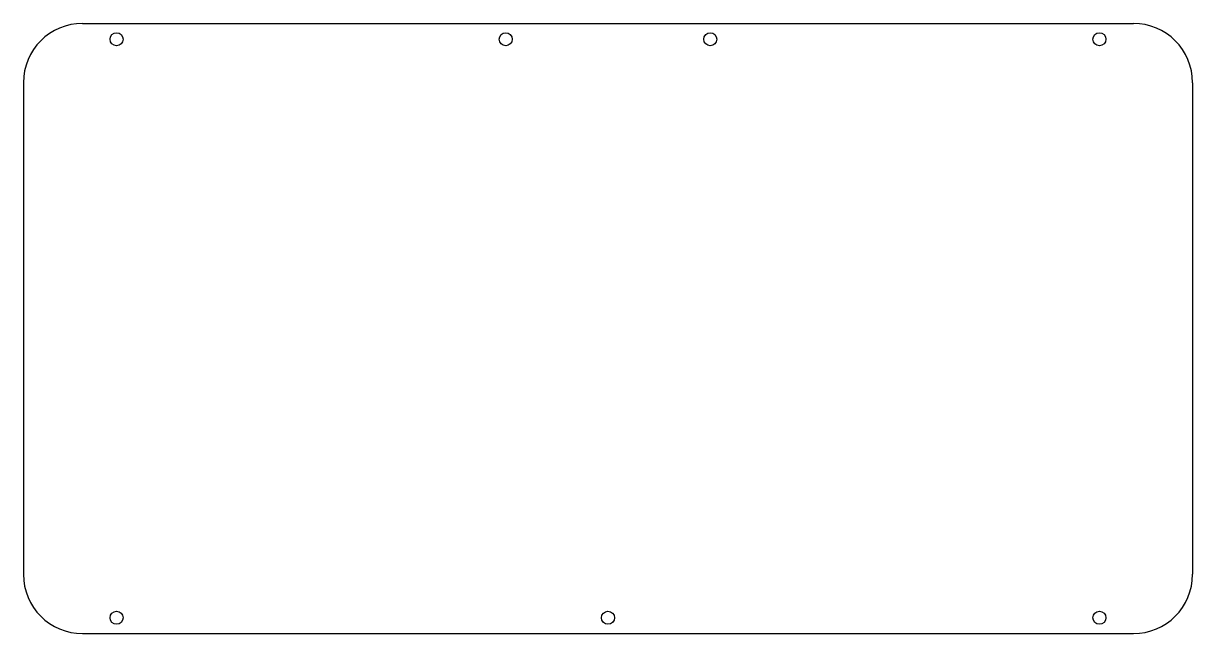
# Model space of a CAD drawing. Header units: inches. Extents: x 0 to 296, y 0 to 154.
import ezdxf

# ---------------------------------------------------------------- set-up
doc = ezdxf.new("R2010")
doc.units = ezdxf.units.IN
doc.header["$MEASUREMENT"] = 0

msp = doc.modelspace()

# ---------------------------------------------------------------- linework, layer by layer
at = {"color": 1}
for p, q in [((15, 154.4), (281, 154.4)), ((0, 139.4), (0, 15)), ((296, 139.4), (296, 15)), ((15, 0), (281, 0))]:
    msp.add_line(p, q, dxfattribs=at)
for centre in [(23.6, 150.4), (122.1, 150.4), (173.9, 150.4), (272.4, 150.4), (23.6, 4), (148, 4), (272.4, 4)]:
    msp.add_circle(centre, 1.65, dxfattribs=at)
for centre, start, end in [((15, 139.4), 90, 180), ((281, 139.4), 0, 90), ((15, 15), 180, 270), ((281, 15), 270, 0)]:
    msp.add_arc(centre, 15, start, end, dxfattribs=at)

doc.saveas('drawing.dxf')
